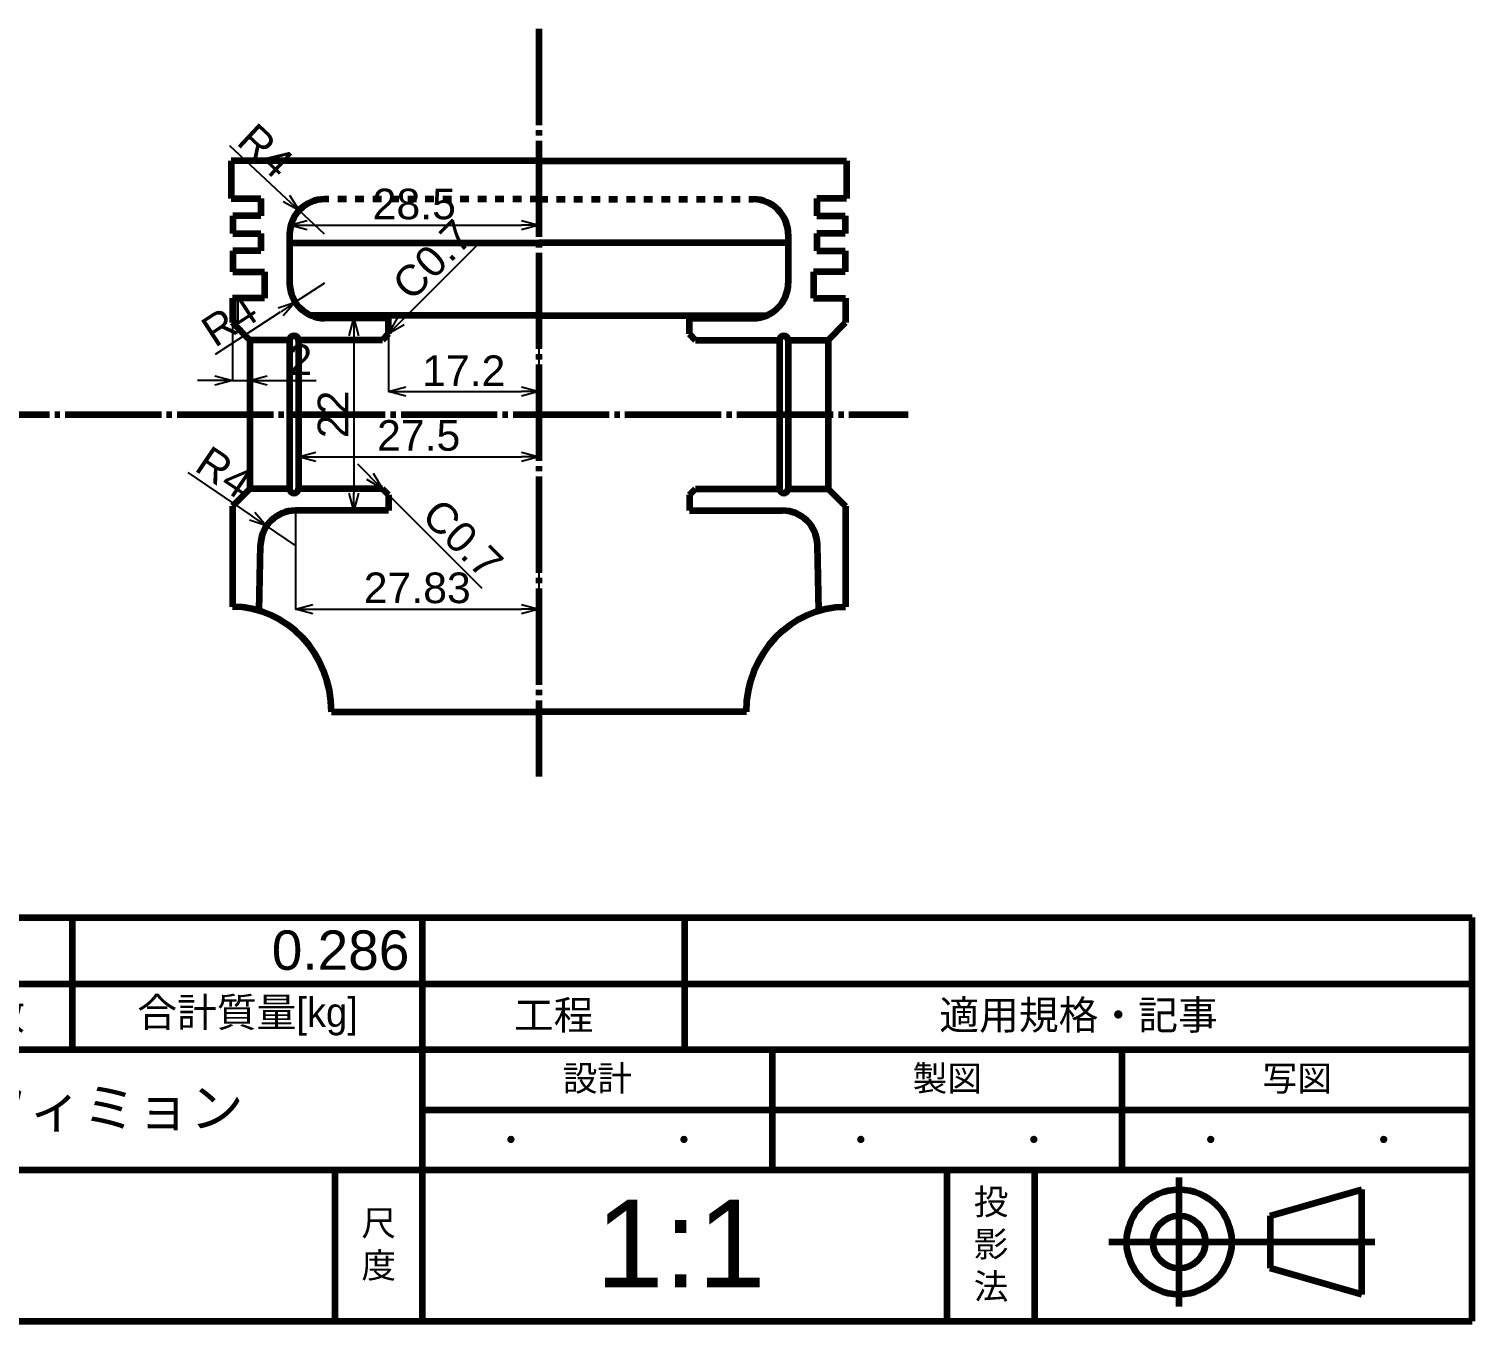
# Model space of a CAD drawing. Header units: millimetres. Extents: x -123 to 207, y -4 to 144.
# Drawn here: x 41.7 to 206.7, y -3.7 to 144.1 of the extents above; entities that cross this region are included whole.
import ezdxf

# ---------------------------------------------------------------- set-up
doc = ezdxf.new("R2010")
doc.units = ezdxf.units.MM
doc.linetypes.add('JIS_02_1.0', pattern=[2, 1, -1])
doc.linetypes.add('JIS_08_11', pattern=[12.8, 11, -0.6, 0.6, -0.6])
doc.layers.get('0').update_dxf_attribs({"lineweight": 100})
doc.layers.get('Defpoints').update_dxf_attribs({"lineweight": 100})
for name, color, linetype, lineweight in [('Body_Outer', 7, 'Continuous', 200), ('Center', 2, 'JIS_08_11', 100), ('Dimensions', 3, 'Continuous', 100), ('Hidden', 7, 'JIS_02_1.0', 100)]:
    doc.layers.add(name, color=color, linetype=linetype, lineweight=lineweight)
doc.styles.add('JIS_Mech_Draw01', font='arial.ttf')
doc.styles.get("Standard").update_dxf_attribs({"font": 'arial.ttf'})
doc.dimstyles.new('JIS_Mech_Draw01', dxfattribs={"dimscale": 0, "dimtxt": 3.5, "dimasz": 2, "dimexe": 0, "dimexo": 0, "dimtad": 1, "dimdsep": 46, "dimtxsty": 'JIS_Mech_Draw01', "dimblk": 'OPEN30', "dimcen": 2, "dimadec": 0, "dimazin": 0, "dimtm": 1e-09, "dimtfac": 1, "dimtmove": 0, "dimatfit": 3, "dimldrblk": 'OPEN30', "dimfxl": 1, "dimarcsym": 0})
doc.dimstyles.new('JIS_Mech_Draw01_One_Arrow', dxfattribs={"dimscale": 0, "dimtxt": 3.5, "dimasz": 2, "dimexe": 0, "dimexo": 0, "dimtad": 1, "dimdsep": 46, "dimtxsty": 'JIS_Mech_Draw01', "dimblk1": 'OPEN30', "dimblk2": 'NONE', "dimsah": 1, "dimcen": 2, "dimse2": 1, "dimsd2": 1, "dimadec": 0, "dimazin": 0, "dimtfac": 1, "dimtmove": 0, "dimatfit": 3, "dimldrblk": 'OPEN30', "dimfxl": 1, "dimarcsym": 0})

# ---------------------------------------------------------------- blocks, each defined once
blk = doc.blocks.new('*T7')
at = {"layer": 'Dimensions', "color": 0, "linetype": 'ByBlock', "lineweight": -2, "transparency": 16777216}
for p, q in [((0, 46.18), (330, 46.18)), ((0, 0), (0, 46.18)), ((30, 31.05), (30, 46.18)), ((120, 17.3), (120, 46.18)), ((150, 31.05), (150, 46.18)), ((170, 31.05), (170, 46.18)), ((210, 0), (210, 46.18)), ((240, 31.05), (240, 46.18)), ((330, 0), (330, 46.18)), ((0, 38.58), (330, 38.58)), ((0, 31.05), (330, 31.05)), ((250, 17.3), (250, 31.05)), ((290, 17.3), (290, 31.05)), ((210, 24.16), (330, 24.16)), ((0, 17.3), (330, 17.3)), ((10, 0), (10, 17.3)), ((200, 0), (200, 17.3)), ((270, 0), (270, 17.3)), ((280, 0), (280, 17.3)), ((0, 0), (330, 0))]:
    blk.add_line(p, q, dxfattribs=at)
at = {"layer": 'Dimensions', "color": 0, "transparency": 16777216}
for s, insert, char_height, width, attachment_point in [('{\\fMS PMincho|b0|i0|c129|p18;\\C256;①}', (15, 42.38), 3.3333, 27, 5), ('0.286', (208.5, 44.68), 4.5, 37, 3), ('{\\fMS PGothic|b0|i0|c128|p34;ピストン}', (75, 42.38), 3.3333, 87, 5), ('AC8A', (135, 42.38), 3.333, 27, 5), ('1', (160, 42.38), 3.33, 17, 5), ('{\\fMS PGothic|b0|i0|c128|p34;照会番号}', (15, 34.82), 3.3333, 27, 5), ('{\\fMS PGothic|b0|i0|c128|p34;品名}', (75, 34.82), 3.3333, 87, 5), ('{\\fMS PGothic|b0|i0|c128|p34;材料}', (135, 34.82), 3.3333, 27, 5), ('{\\fMS PGothic|b0|i0|c128|p34;個数}', (160, 34.82), 3.3333, 17, 5), ('{\\fMS PGothic|b0|i0|c128|p34;合計質量\\fMS PGothic|b0|i0|c129|p34;[kg]}', (190, 34.82), 3.3333, 37, 5), ('{\\fMS PGothic|b0|i0|c128|p34;工程}', (225, 34.82), 3.3333, 27, 5), ('{\\fMS PGothic|b0|i0|c128|p34;適用規格・記事}', (285, 34.82), 3.3333, 87, 5), ('{\\fMS PGothic|b0|i0|c128|p34;設計}', (230, 27.61), 2.9, 37, 5), ('{\\fMS PGothic|b0|i0|c128|p34;製図}', (270, 27.61), 2.9, 37, 5), ('{\\fMS PGothic|b0|i0|c128|p34;写図}', (310, 27.61), 2.9, 37, 5), ('03-150325', (60, 24.17), 4.5, 117, 5), ('{\\fMS PGothic|b0|i0|c128|p34;キム\u3000フィミョン}', (165, 24.17), 4.5, 87, 5), ('{\\fMS PGothic|b0|i0|c128|p34;・\u3000\u3000\u3000\u3000・}', (230, 20.73), 2.9, 37, 5), ('{\\fMS PGothic|b0|i0|c128|p34;・\u3000\u3000\u3000\u3000・}', (270, 20.73), 2.9, 37, 5), ('{\\fMS PGothic|b0|i0|c128|p34;・\u3000\u3000\u3000\u3000・}', (310, 20.73), 2.9, 37, 5), ('{\\fMS PGothic|b0|i0|c128|p34;投影法}', (275, 8.65), 2.9, 7, 5), ('{\\fMS PGothic|b0|i0|c128|p34;図名}', (5, 8.65), 2.9, 7, 5), ('{\\fMS PGothic|b0|i0|c128|p34;ピストン}', (105, 8.65), 5, 187, 5), ('{\\fMS PGothic|b0|i0|c128|p34;尺度}', (205, 8.65), 2.9, 7, 5)]:
    blk.add_mtext(s, dxfattribs=dict(at, insert=insert, char_height=char_height, width=width, attachment_point=attachment_point))
blk = doc.blocks.new('_Open30')
at = {"color": 0, "linetype": 'ByBlock', "lineweight": -2}
for p, q in [((-1, 0.268), (0, 0)), ((0, 0), (-1, -0.268)), ((0, 0), (-1, 0))]:
    blk.add_line(p, q, dxfattribs=at)
blk = doc.blocks.new('*D30')
at = {"layer": 'Defpoints', "color": 0, "transparency": 16777216}
for p in [(82.8, 109.2), (82.1, 108.5), (82.1, 108.5)]:
    blk.add_point(p, dxfattribs=at)
at = {"layer": 'Dimensions', "color": 0, "lineweight": -2, "transparency": 16777216}
blk.add_line((84.21, 110.61), (93.49, 119.89), dxfattribs=at)
at = {"layer": 'Dimensions', "color": 0, "lineweight": -2, "transparency": 16777216, "xscale": 2, "yscale": 2, "zscale": 2, "rotation": 225}
blk.add_blockref('_Open30', (82.8, 109.2), dxfattribs=at)
at = {"layer": 'Dimensions', "color": 0, "transparency": 16777216, "insert": (87.84, 117.68), "char_height": 3.5, "attachment_point": 5, "rotation": 45, "style": 'JIS_Mech_Draw01'}
blk.add_mtext('C0.7', dxfattribs=at)
blk = doc.blocks.new('_None')
blk = doc.blocks.new('*D31')
at = {"layer": 'Defpoints', "color": 0, "transparency": 16777216}
for p in [(82.1, 91.5), (82.8, 90.8), (82.8, 90.8)]:
    blk.add_point(p, dxfattribs=at)
at = {"layer": 'Dimensions', "color": 0, "lineweight": -2, "transparency": 16777216}
for p, q in [((79.27, 94.33), (80.69, 92.91)), ((82.1, 91.5), (93.49, 80.11))]:
    blk.add_line(p, q, dxfattribs=at)
at = {"layer": 'Dimensions', "color": 0, "lineweight": -2, "transparency": 16777216, "xscale": 2, "yscale": 2, "zscale": 2, "rotation": 315}
blk.add_blockref('_Open30', (82.1, 91.5), dxfattribs=at)
at = {"layer": 'Dimensions', "color": 0, "transparency": 16777216, "insert": (91.28, 85.76), "char_height": 3.5, "attachment_point": 5, "rotation": 315, "style": 'JIS_Mech_Draw01'}
blk.add_mtext('C0.7', dxfattribs=at)
blk = doc.blocks.new('*D32')
at = {"layer": 'Defpoints', "color": 0, "transparency": 16777216}
for p in [(64.95, 110.5), (66.95, 108.5), (66.95, 103.86)]:
    blk.add_point(p, dxfattribs=at)
at = {"layer": 'Dimensions', "color": 0, "lineweight": -2, "transparency": 16777216}
for p, q in [((64.95, 110.5), (64.95, 103.86)), ((66.95, 108.5), (66.95, 103.86)), ((62.95, 103.86), (60.95, 103.86)), ((64.95, 103.86), (66.95, 103.86)), ((68.95, 103.86), (74.52, 103.86))]:
    blk.add_line(p, q, dxfattribs=at)
at = {"layer": 'Dimensions', "color": 0, "lineweight": -2, "transparency": 16777216, "xscale": 2, "yscale": 2, "zscale": 2}
blk.add_blockref('_Open30', (64.95, 103.86), dxfattribs=at)
at = {"layer": 'Dimensions', "color": 0, "lineweight": -2, "transparency": 16777216, "xscale": 2, "yscale": 2, "zscale": 2, "rotation": 180}
blk.add_blockref('_Open30', (66.95, 103.86), dxfattribs=at)
at = {"layer": 'Dimensions', "color": 0, "transparency": 16777216, "insert": (72.73, 106.25), "char_height": 3.5, "attachment_point": 5, "style": 'JIS_Mech_Draw01'}
blk.add_mtext('2', dxfattribs=at)
blk = doc.blocks.new('*D33')
at = {"layer": 'Defpoints', "color": 0, "transparency": 16777216}
for p in [(82.8, 111), (78.84, 89), (82.8, 89)]:
    blk.add_point(p, dxfattribs=at)
at = {"layer": 'Dimensions', "color": 0, "lineweight": -2, "transparency": 16777216}
for p, q in [((82.8, 111), (78.84, 111)), ((78.84, 109), (78.84, 91)), ((82.8, 89), (78.84, 89))]:
    blk.add_line(p, q, dxfattribs=at)
at = {"layer": 'Dimensions', "color": 0, "lineweight": -2, "transparency": 16777216, "xscale": 2, "yscale": 2, "zscale": 2}
for p, rotation in [((78.84, 111), 90), ((78.84, 89), 270)]:
    blk.add_blockref('_Open30', p, dxfattribs=dict(at, rotation=rotation))
at = {"layer": 'Dimensions', "color": 0, "transparency": 16777216, "insert": (76.46, 100), "char_height": 3.5, "attachment_point": 5, "rotation": 90, "style": 'JIS_Mech_Draw01'}
blk.add_mtext('22', dxfattribs=at)
blk = doc.blocks.new('*D34')
at = {"layer": 'Defpoints', "color": 0, "transparency": 16777216}
for p in [(72.58, 123.33), (75.5, 120.6)]:
    blk.add_point(p, dxfattribs=at)
at = {"layer": 'Dimensions', "color": 0, "lineweight": -2, "transparency": 16777216}
for p, q in [((64.63, 130.76), (71.12, 124.7)), ((75.5, 120.6), (72.58, 123.33))]:
    blk.add_line(p, q, dxfattribs=at)
at = {"layer": 'Dimensions', "color": 0, "lineweight": -2, "transparency": 16777216, "xscale": 2, "yscale": 2, "zscale": 2, "rotation": 316.9414107218186}
blk.add_blockref('_Open30', (72.58, 123.33), dxfattribs=at)
at = {"layer": 'Dimensions', "color": 0, "transparency": 16777216, "insert": (68.76, 130.15), "char_height": 3.5, "attachment_point": 5, "rotation": 316.9414, "style": 'JIS_Mech_Draw01'}
blk.add_mtext('R4', dxfattribs=at)
blk = doc.blocks.new('*D35')
at = {"layer": 'Defpoints', "color": 0, "transparency": 16777216}
for p in [(75.5, 115), (72.15, 112.82)]:
    blk.add_point(p, dxfattribs=at)
at = {"layer": 'Dimensions', "color": 0, "lineweight": -2, "transparency": 16777216}
for p, q in [((75.5, 115), (72.15, 112.82)), ((63.04, 106.87), (70.47, 111.72))]:
    blk.add_line(p, q, dxfattribs=at)
at = {"layer": 'Dimensions', "color": 0, "lineweight": -2, "transparency": 16777216, "xscale": 2, "yscale": 2, "zscale": 2, "rotation": 33.10165024645339}
blk.add_blockref('_Open30', (72.15, 112.82), dxfattribs=at)
at = {"layer": 'Dimensions', "color": 0, "transparency": 16777216, "insert": (64.62, 110.74), "char_height": 3.5, "attachment_point": 5, "rotation": 33.1017, "style": 'JIS_Mech_Draw01'}
blk.add_mtext('R4', dxfattribs=at)
blk = doc.blocks.new('*D36')
at = {"layer": 'Defpoints', "color": 0, "transparency": 16777216}
for p in [(68.86, 87.24), (72.17, 85)]:
    blk.add_point(p, dxfattribs=at)
at = {"layer": 'Dimensions', "color": 0, "lineweight": -2, "transparency": 16777216}
for p, q in [((59.85, 93.34), (67.2, 88.36)), ((72.17, 85), (68.86, 87.24))]:
    blk.add_line(p, q, dxfattribs=at)
at = {"layer": 'Dimensions', "color": 0, "lineweight": -2, "transparency": 16777216, "xscale": 2, "yscale": 2, "zscale": 2, "rotation": 325.9138055691563}
blk.add_blockref('_Open30', (68.86, 87.24), dxfattribs=at)
at = {"layer": 'Dimensions', "color": 0, "transparency": 16777216, "insert": (64.03, 93.38), "char_height": 3.5, "attachment_point": 5, "rotation": 325.9138, "style": 'JIS_Mech_Draw01'}
blk.add_mtext('R4', dxfattribs=at)
blk = doc.blocks.new('*D37')
at = {"layer": 'Defpoints', "color": 0, "transparency": 16777216}
for p in [(82.8, 111), (100, 111), (100, 102.61)]:
    blk.add_point(p, dxfattribs=at)
at = {"layer": 'Dimensions', "color": 0, "lineweight": -2, "transparency": 16777216}
for p, q in [((82.8, 111), (82.8, 102.61)), ((100, 111), (100, 102.61)), ((84.8, 102.61), (98, 102.61))]:
    blk.add_line(p, q, dxfattribs=at)
at = {"layer": 'Dimensions', "color": 0, "lineweight": -2, "transparency": 16777216, "xscale": 2, "yscale": 2, "zscale": 2, "rotation": 180}
blk.add_blockref('_Open30', (82.8, 102.61), dxfattribs=at)
at = {"layer": 'Dimensions', "color": 0, "lineweight": -2, "transparency": 16777216, "xscale": 2, "yscale": 2, "zscale": 2}
blk.add_blockref('_Open30', (100, 102.61), dxfattribs=at)
at = {"layer": 'Dimensions', "color": 0, "transparency": 16777216, "insert": (91.4, 104.99), "char_height": 3.5, "attachment_point": 5, "style": 'JIS_Mech_Draw01'}
blk.add_mtext('17.2', dxfattribs=at)
blk = doc.blocks.new('*D38')
at = {"layer": 'Defpoints', "color": 0, "transparency": 16777216}
for p in [(71.5, 120.6), (100, 121.63), (100, 120.6)]:
    blk.add_point(p, dxfattribs=at)
at = {"layer": 'Dimensions', "color": 0, "lineweight": -2, "transparency": 16777216}
for p, q in [((71.5, 120.6), (71.5, 121.63)), ((73.5, 121.63), (98, 121.63)), ((100, 120.6), (100, 121.63))]:
    blk.add_line(p, q, dxfattribs=at)
at = {"layer": 'Dimensions', "color": 0, "lineweight": -2, "transparency": 16777216, "xscale": 2, "yscale": 2, "zscale": 2, "rotation": 180}
blk.add_blockref('_Open30', (71.5, 121.63), dxfattribs=at)
at = {"layer": 'Dimensions', "color": 0, "lineweight": -2, "transparency": 16777216, "xscale": 2, "yscale": 2, "zscale": 2}
blk.add_blockref('_Open30', (100, 121.63), dxfattribs=at)
at = {"layer": 'Dimensions', "color": 0, "transparency": 16777216, "insert": (85.75, 124.04), "char_height": 3.5, "attachment_point": 5, "style": 'JIS_Mech_Draw01'}
blk.add_mtext('28.5', dxfattribs=at)
blk = doc.blocks.new('*D39')
at = {"layer": 'Defpoints', "color": 0, "transparency": 16777216}
for p in [(72.5, 100), (100, 100), (100, 95.16)]:
    blk.add_point(p, dxfattribs=at)
at = {"layer": 'Dimensions', "color": 0, "lineweight": -2, "transparency": 16777216}
for p, q in [((72.5, 100), (72.5, 95.16)), ((100, 100), (100, 95.16)), ((74.5, 95.16), (98, 95.16))]:
    blk.add_line(p, q, dxfattribs=at)
at = {"layer": 'Dimensions', "color": 0, "lineweight": -2, "transparency": 16777216, "xscale": 2, "yscale": 2, "zscale": 2, "rotation": 180}
blk.add_blockref('_Open30', (72.5, 95.16), dxfattribs=at)
at = {"layer": 'Dimensions', "color": 0, "lineweight": -2, "transparency": 16777216, "xscale": 2, "yscale": 2, "zscale": 2}
blk.add_blockref('_Open30', (100, 95.16), dxfattribs=at)
at = {"layer": 'Dimensions', "color": 0, "transparency": 16777216, "insert": (86.25, 97.57), "char_height": 3.5, "attachment_point": 5, "style": 'JIS_Mech_Draw01'}
blk.add_mtext('27.5', dxfattribs=at)
blk = doc.blocks.new('*D40')
at = {"layer": 'Defpoints', "color": 0, "transparency": 16777216}
for p in [(72.17, 89), (100, 89), (100, 77.73)]:
    blk.add_point(p, dxfattribs=at)
at = {"layer": 'Dimensions', "color": 0, "lineweight": -2, "transparency": 16777216}
for p, q in [((72.17, 89), (72.17, 77.73)), ((100, 89), (100, 77.73)), ((74.17, 77.73), (98, 77.73))]:
    blk.add_line(p, q, dxfattribs=at)
at = {"layer": 'Dimensions', "color": 0, "lineweight": -2, "transparency": 16777216, "xscale": 2, "yscale": 2, "zscale": 2, "rotation": 180}
blk.add_blockref('_Open30', (72.17, 77.73), dxfattribs=at)
at = {"layer": 'Dimensions', "color": 0, "lineweight": -2, "transparency": 16777216, "xscale": 2, "yscale": 2, "zscale": 2}
blk.add_blockref('_Open30', (100, 77.73), dxfattribs=at)
at = {"layer": 'Dimensions', "color": 0, "transparency": 16777216, "insert": (86.09, 80.14), "char_height": 3.5, "attachment_point": 5, "style": 'JIS_Mech_Draw01'}
blk.add_mtext('27.83', dxfattribs=at)

msp = doc.modelspace()

# ---------------------------------------------------------------- linework, layer by layer
at = {"layer": 'Body_Outer'}
for p, q in [((100, 129), (64.83, 129)), ((64.83, 129), (64.83, 124.7)), ((100, 129), (135.17, 129)), ((135.17, 129), (135.17, 124.7)), ((64.83, 124.7), (68.21, 124.7)), ((68.21, 124.7), (68.21, 122.7)), ((135.17, 124.7), (131.79, 124.7)), ((131.79, 124.7), (131.79, 122.7)), ((68.21, 122.7), (65, 122.7)), ((65, 122.7), (65, 120.7)), ((131.79, 122.7), (135, 122.7)), ((135, 122.7), (135, 120.7)), ((65, 120.7), (68.21, 120.7)), ((68.21, 120.7), (68.21, 118.7)), ((71.5, 120.6), (71.5, 115)), ((128.5, 120.6), (128.5, 115)), ((135, 120.7), (131.79, 120.7)), ((131.79, 120.7), (131.79, 118.7)), ((71.5, 119.6), (100, 119.6)), ((128.5, 119.6), (100, 119.6)), ((68.21, 118.7), (65, 118.7)), ((65, 118.7), (65, 116.3)), ((131.79, 118.7), (135, 118.7)), ((135, 118.7), (135, 116.3)), ((65, 116.3), (68.62, 116.3)), ((68.62, 116.3), (68.62, 113.3)), ((135, 116.3), (131.38, 116.3)), ((131.38, 116.3), (131.38, 113.3)), ((68.62, 113.3), (64.95, 113.3)), ((64.95, 113.3), (64.95, 111.3)), ((131.38, 113.3), (135.05, 113.3)), ((135.05, 113.3), (135.05, 111.3)), ((64.95, 111.3), (64.95, 110.5)), ((100, 111.3), (73.98, 111.3)), ((82.8, 111), (75.5, 111)), ((82.8, 109.2), (82.8, 111)), ((100, 111.3), (126.02, 111.3)), ((117.2, 111), (124.5, 111)), ((117.2, 109.2), (117.2, 111)), ((135.05, 111.3), (135.05, 110.5)), ((66.95, 108.5), (64.95, 110.5)), ((82.8, 109.2), (82.1, 108.5)), ((117.2, 109.2), (117.9, 108.5)), ((133.05, 108.5), (135.05, 110.5)), ((66.95, 108.5), (66.95, 91.5)), ((71.5, 108.5), (66.95, 108.5)), ((71.5, 108.5), (71.5, 91.5)), ((82.1, 108.5), (72.5, 108.5)), ((72.5, 108.5), (72.5, 91.5)), ((117.9, 108.5), (127.5, 108.5)), ((127.5, 108.5), (127.5, 91.5)), ((128.5, 108.5), (133.05, 108.5)), ((128.5, 108.5), (128.5, 91.5)), ((133.05, 108.5), (133.05, 91.5)), ((66.95, 91.5), (64.95, 89.5)), ((71.5, 91.5), (66.95, 91.5)), ((82.1, 91.5), (72.5, 91.5)), ((82.8, 90.8), (82.1, 91.5)), ((82.8, 90.8), (82.8, 89)), ((117.2, 90.8), (117.9, 91.5)), ((117.2, 90.8), (117.2, 89)), ((117.9, 91.5), (127.5, 91.5)), ((128.5, 91.5), (133.05, 91.5)), ((133.05, 91.5), (135.05, 89.5)), ((64.95, 89.5), (64.95, 78)), ((135.05, 89.5), (135.05, 78)), ((82.8, 89), (72.17, 89)), ((117.2, 89), (127.83, 89)), ((68.005, 77.556), (68.171, 85.088)), ((131.995, 77.556), (131.829, 85.088)), ((76.28, 66), (100, 66)), ((123.72, 66), (100, 66))]:
    msp.add_line(p, q, dxfattribs=at)
for centre, radius, start, end in [((75.5, 120.6), 4, 90, 180), ((124.5, 120.6), 4, 0, 90), ((75.5, 115), 4, 180, 270), ((124.5, 115), 4, 270, 0), ((72, 108.5), 0.5, 0, 180), ((128, 108.5), 0.5, 0, 180), ((72, 91.5), 0.5, 180, 0), ((128, 91.5), 0.5, 180, 0), ((72.17, 85), 4, 90, 178.7354), ((127.83, 85), 4, 1.2646, 90)]:
    msp.add_arc(centre, radius, start, end, dxfattribs=at)
msp.add_ellipse((64.95, 66), major_axis=(0, 12), ratio=0.9441667, start_param=4.712389, end_param=6.2831853, dxfattribs=at)
at = {"layer": 'Body_Outer', "extrusion": (0, 0, -1)}
msp.add_ellipse((135.05, 66), major_axis=(0, 12), ratio=0.9441667, start_param=4.712389, end_param=6.2831853, dxfattribs=at)
at = {"layer": 'Center'}
for p, q in [((100, 144.09), (100, 58.597)), ((-82.161, 100), (142.203, 100))]:
    msp.add_line(p, q, dxfattribs=at)
at = {"layer": 'Dimensions'}
for p, q in [((173.195, -2.038), (173.195, 12.747)), ((183.606, 8.355), (194.087, 11.355)), ((194.087, -0.645), (194.087, 11.355)), ((183.606, 8.355), (183.606, 2.355)), ((165.139, 5.355), (195.563, 5.355)), ((194.087, -0.645), (183.606, 2.355))]:
    msp.add_line(p, q, dxfattribs=at)
for radius in [6, 3]:
    msp.add_circle((173.195, 5.355), radius, dxfattribs=at)
at = {"layer": 'Hidden'}
for q in [(75.5, 124.6), (124.5, 124.6)]:
    msp.add_line((100, 124.6), q, dxfattribs=at)

# ---------------------------------------------------------------- block references
msp.add_blockref('*T7', (-123.312, -3.699))

# ---------------------------------------------------------------- texts
at = {"layer": 'Dimensions', "insert": (106.494, 10.177), "char_height": 10, "attachment_point": 1}
msp.add_mtext_dynamic_manual_height_columns('1:1', width=25.68737, gutter_width=12.5, heights=[0], dxfattribs=at)

# ---------------------------------------------------------------- dimensions: what is measured, and where the dimension line sits
at = {"layer": 'Dimensions'}
for center, mpoint, picture, middle in [((75.5, 120.6), (72.577, 123.331), '*D34', (68.763, 130.146)), ((75.5, 115), (72.149, 112.815), '*D35', (64.62, 110.742)), ((72.17, 85), (68.858, 87.242), '*D36', (64.027, 93.378))]:
    dim = msp.add_radius_dim(center=center, mpoint=mpoint, dimstyle='JIS_Mech_Draw01', dxfattribs=at)
    dim.commit()
    dim.dimension.update_dxf_attribs({"geometry": picture, "text_midpoint": middle})
for base, p1, p2, picture, middle in [((100, 121.632), (71.5, 120.6), (100, 120.6), '*D38', (85.75, 124.044)), ((100, 102.607), (82.8, 111), (100, 111), '*D37', (91.4, 104.989)), ((66.95, 103.863), (64.95, 110.5), (66.95, 108.5), '*D32', (72.734, 106.246)), ((100, 95.16), (72.5, 100), (100, 100), '*D39', (86.25, 97.572)), ((100, 77.731), (72.17, 89), (100, 89), '*D40', (86.085, 80.144))]:
    dim = msp.add_linear_dim(base=base, p1=p1, p2=p2, dimstyle='JIS_Mech_Draw01', dxfattribs=at)
    dim.commit()
    dim.dimension.update_dxf_attribs({"geometry": picture, "text_midpoint": middle})
for base, p1, p2, angle, picture, middle in [((82.1, 108.5), (82.8, 109.2), (82.1, 108.5), 225, '*D30', (89.557, 115.957)), ((82.8, 90.8), (82.1, 91.5), (82.8, 90.8), 315, '*D31', (89.557, 84.043))]:
    dim = msp.add_linear_dim(base=base, p1=p1, p2=p2, angle=angle, text='C0.7', dimstyle='JIS_Mech_Draw01_One_Arrow', dxfattribs=at)
    dim.commit()
    dim.dimension.update_dxf_attribs({"geometry": picture, "text_midpoint": middle, "dimtype": 161})
dim = msp.add_linear_dim(base=(78.844, 89), p1=(82.8, 111), p2=(82.8, 89), angle=90, dimstyle='JIS_Mech_Draw01', dxfattribs=at)
dim.commit()
dim.dimension.update_dxf_attribs({"geometry": '*D33', "text_midpoint": (76.461, 100)})

doc.saveas('drawing.dxf')
